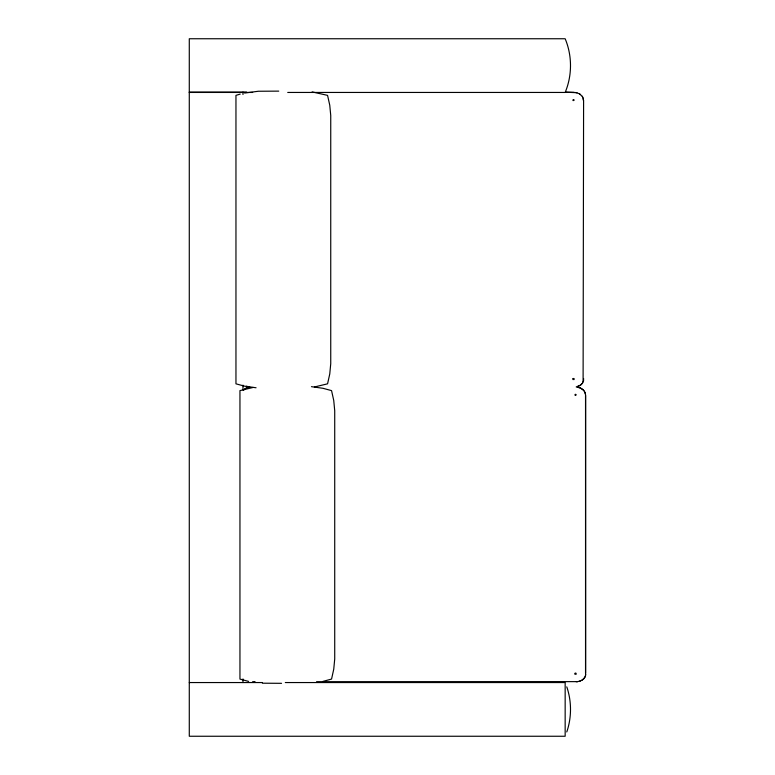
<?xml version="1.0" encoding="UTF-8"?>
<svg xmlns="http://www.w3.org/2000/svg" width="775" height="775" viewBox="0 0 775 775"><rect width="100%" height="100%" fill="white"/><g stroke="black" fill="none" stroke-linecap="round" stroke-linejoin="round"><path stroke-width="1.16" d="M585.493 675.5L585.619 674.357M573.19 100.663C572.308 98.125 575.777 100.789 573.238 100.295M575.224 395.386C574.323 392.838 577.811 395.521 575.273 395.027M566.777 731.958C571.737 717.456 571.737 701.346 566.777 686.853M583.1 381.891L583.594 100.672L582.81 97.398M582.538 382.957L583.556 380.787L583.594 378.481M585.232 676.643C583.468 680.498 578.77 682.145 574.788 681.632L316.558 681.709M582.616 382.986L580.882 384.855L577.133 386.667L579.758 385.611M243.524 389.912L246.876 387.665L249.676 386.938M243.602 389.961L246.915 387.733M580.814 384.797L581.763 383.925M581.725 680.276C584.108 678.89 586.268 676.091 585.532 673.213L585.532 395.395M579.128 681.322L580.485 680.876M240.202 94.095L235.958 95.364L235.958 383.828L244.6 386.163L256.07 387.762M322.913 681.409L331.555 679.074L333.744 669.222L334.722 658.963L334.722 410.731L333.744 400.472L331.555 390.619L322.913 388.285L311.443 386.677M244.6 93.029L258.414 91.247L278.758 91.13M253.105 387.452L239.95 390.619L239.95 679.074L248.591 681.409M314.408 386.987L327.563 383.828L329.762 373.967L330.741 363.707L330.741 115.485L329.762 105.226L327.563 95.364L312.102 91.905M576.251 681.7L577.714 681.603M189.284 92.109L246.595 92.109M565.518 92.186L576.978 92.719M565.518 92.254L574.178 92.283M189.284 92.448L252.65 92.448M287.728 92.448L565.159 92.448C572.27 75.475 572.27 55.723 565.159 38.75L189.284 38.75L189.284 736.25L565.159 736.25L565.159 682.552L285.307 682.552M252.611 681.709L255.023 681.632M189.284 682.552L262.328 682.552M281.538 683.317L262.396 683.201M576.222 386.928L580.31 387.926L583.546 390.125M575.583 92.457L579.487 93.814L582.296 96.342M577.617 387.19C581.579 387.868 585.861 390.988 585.619 395.395L585.619 673.213M579.429 93.872L580.494 94.608M582.209 96.381L582.907 97.369M584.243 391.104L585.493 394.281M583.236 98.464L583.498 100.672M242.982 92.109L242.982 94.521M242.982 385.146L242.982 389.98M242.982 678.939L242.982 682.552M573.103 378.51L572.841 379.527L574.101 379.537L574.081 378.558L573.103 378.51M575.137 673.233L574.876 674.25L576.135 674.26L576.116 673.281L575.137 673.233M249.182 386.832L246.431 386.338L249.162 386.909"/></g></svg>
